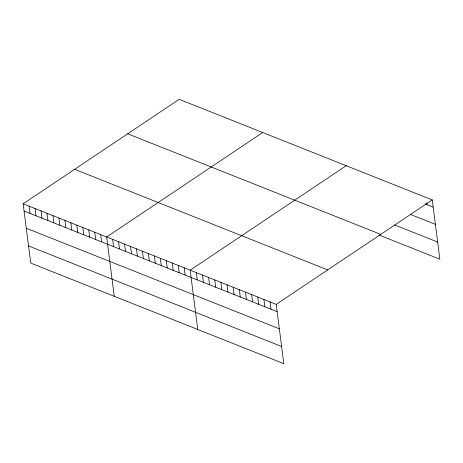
<?xml version="1.0" encoding="UTF-8"?>
<svg xmlns="http://www.w3.org/2000/svg" width="463" height="463" viewBox="0 0 463 463"><rect width="100%" height="100%" fill="white"/><g stroke="black" fill="none" stroke-linecap="round" stroke-linejoin="round"><path stroke-width="0.69" d="M23.15 203.795L276.214 304.376L283.813 363.675L30.749 263.094L23.15 203.795L179.187 99.325L432.251 199.906L439.85 259.205L379.006 235.019M262.7 132.516L106.664 236.987L114.257 296.285M346.214 165.708L190.171 270.178L197.77 329.477M276.214 304.376L432.251 199.906M425.196 203.998L433.183 207.169M410.803 214.572L435.382 224.341M394.626 224.937L437.651 242.033M127.695 133.801L380.76 234.376M74.641 169.319L327.706 269.9M24.082 211.064L277.146 311.645M26.281 228.236L279.345 328.811M28.55 245.928L281.614 346.503M426.788 202.748L427.036 204.727M270.068 301.934L271 309.197M263.922 299.492L264.853 306.755M257.781 297.049L258.707 304.313M251.635 294.607L252.561 301.87M245.488 292.159L246.42 299.428M239.342 289.716L240.274 296.986M233.196 287.274L234.128 294.543M227.049 284.832L227.981 292.101M220.903 282.389L221.835 289.659M214.757 279.947L215.689 287.216M208.61 277.505L209.542 284.774M202.464 275.063L203.396 282.332M196.318 272.62L197.25 279.889M184.21 267.805L185.142 275.074M178.243 265.438L179.175 272.707M172.277 263.065L173.208 270.334M166.315 260.698L167.241 267.961M160.348 258.325L161.28 265.594M154.382 255.952L155.313 263.221M148.42 253.585L149.346 260.848M142.454 251.212L143.385 258.481M136.487 248.839L137.418 256.108M130.52 246.472L131.451 253.741M124.559 244.099L125.49 251.368M118.592 241.727L119.523 248.996M112.625 239.359L113.557 246.629M100.697 234.619L101.628 241.883M94.73 232.247L95.662 239.516M88.769 229.874L89.695 237.143M82.802 227.507L83.734 234.77M76.835 225.134L77.767 232.403M70.874 222.761L71.8 230.03M64.907 220.394L65.839 227.663M58.94 218.021L59.872 225.29M52.973 215.648L53.905 222.917M47.012 213.281L47.944 220.55M41.045 210.908L41.977 218.177M35.078 208.541L36.01 215.804M29.117 206.168L30.049 213.437"/></g></svg>
